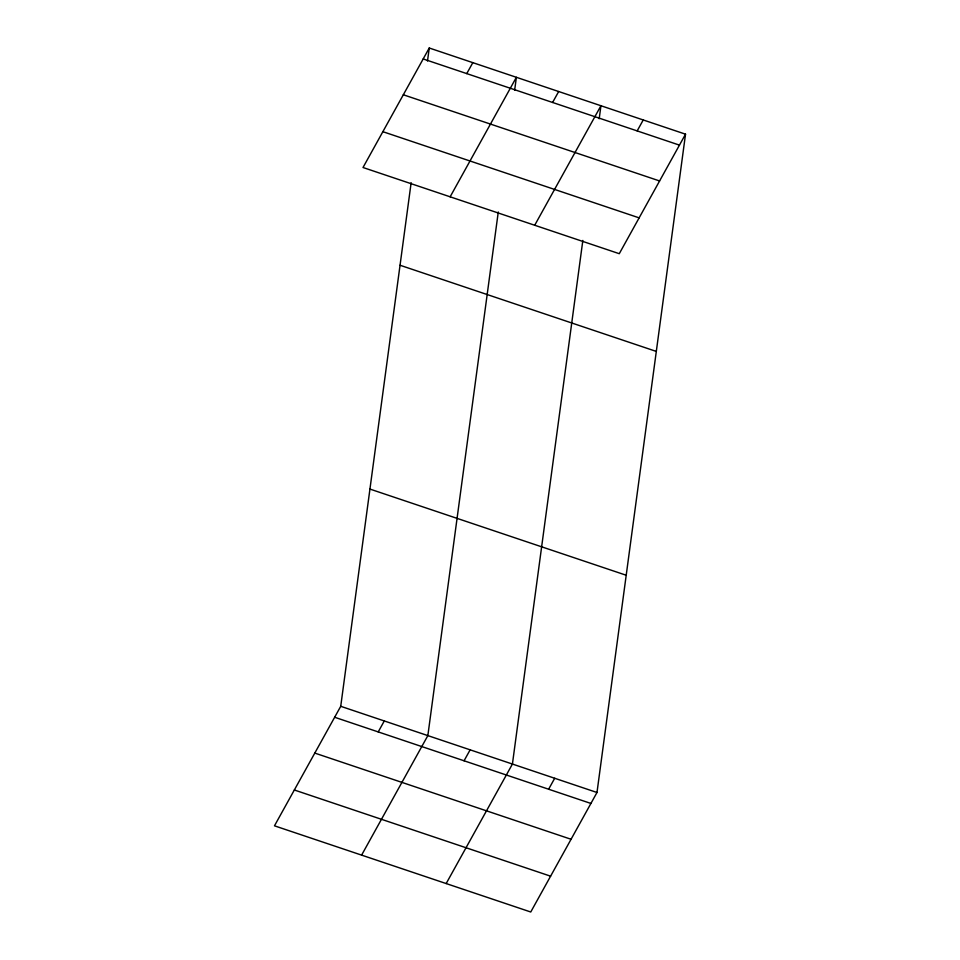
<?xml version="1.0" encoding="UTF-8"?>
<svg xmlns="http://www.w3.org/2000/svg" width="960" height="960" viewBox="0 0 960 960"><rect width="100%" height="100%" fill="white"/><g stroke="black" fill="none" stroke-linecap="round" stroke-linejoin="round"><path stroke-width="1.44" d="M685.524 134.184L619.272 253.692L363.012 167.508L429.252 48L685.524 134.184L596.988 792.492L530.748 912L274.476 825.816L340.728 706.308L411.144 182.688M427.5 61.032L429.252 48M498.276 211.992L427.848 735.612L361.608 855.12M514.632 90.336L516.384 77.304L450.144 196.812M582.84 240.432L512.424 764.052L446.172 883.56M599.196 118.776L600.948 105.744L534.708 225.252M466.752 73.608L472.824 62.652M552.6 102.468L558.672 91.524M637.164 130.908L643.236 119.964M378.216 731.916L384.288 720.96M464.064 760.788L470.136 749.832M548.628 789.228L554.7 778.272M423.192 58.956L679.452 145.128M403.332 94.776L659.592 180.96M382.872 131.688L639.132 217.86M400.044 265.248L656.304 351.42M369.936 489.072L626.208 575.244M340.728 706.308L596.988 792.492M334.656 717.264L590.916 803.448M314.796 753.084L571.056 839.268M294.336 789.996L550.596 876.18"/></g></svg>
